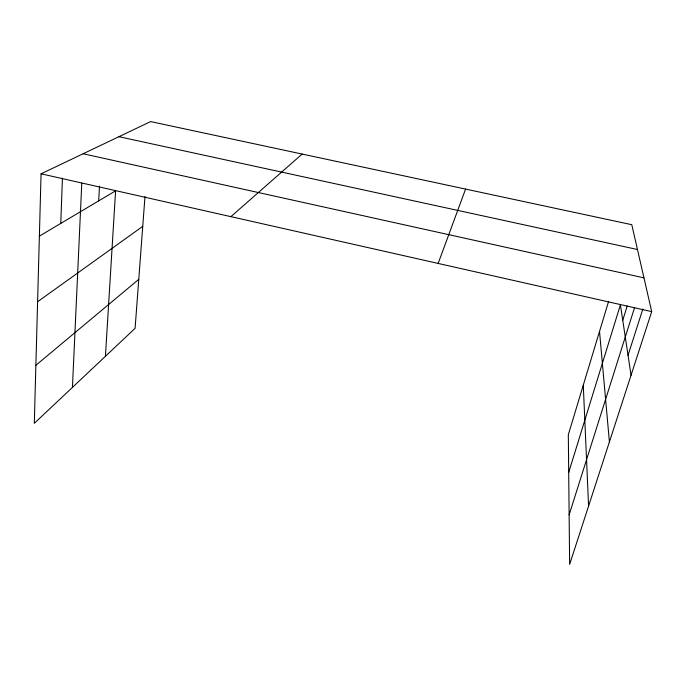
<?xml version="1.0" encoding="UTF-8"?>
<svg xmlns="http://www.w3.org/2000/svg" width="686" height="686" viewBox="0 0 686 686"><rect width="100%" height="100%" fill="white"/><g stroke="black" fill="none" stroke-linecap="round" stroke-linejoin="round"><path stroke-width="1.03" d="M608.619 301.334L568.317 434.692L569.637 564.415L651.7 311.633L631.78 224.699L150.611 121.585L41.066 173.807L34.3 423.339L135.091 328.337L144.986 196.496M60.762 223.413L62.435 178.111M72.433 387.401L81.78 183.256M98.698 200.869L99.496 186.086M105.43 356.291L115.591 190.837L39.376 236.121M568.703 472.457L620.418 304.79L631.051 375.251M622.751 320.251L627.21 305.965M569.131 514.877L634.619 307.439M628.033 355.288L642.833 309.052M438.148 263.433L465.588 189.087M230.882 216.656L302.166 154.058M35.878 365.286L138.769 279.348M37.593 301.746L142.748 226.354M118.918 136.694L637.466 249.507M83.126 153.758L643.965 277.856M41.066 173.807L651.7 311.633M599.521 331.449L609.417 441.895M583.28 385.18L588.579 506.071"/></g></svg>
